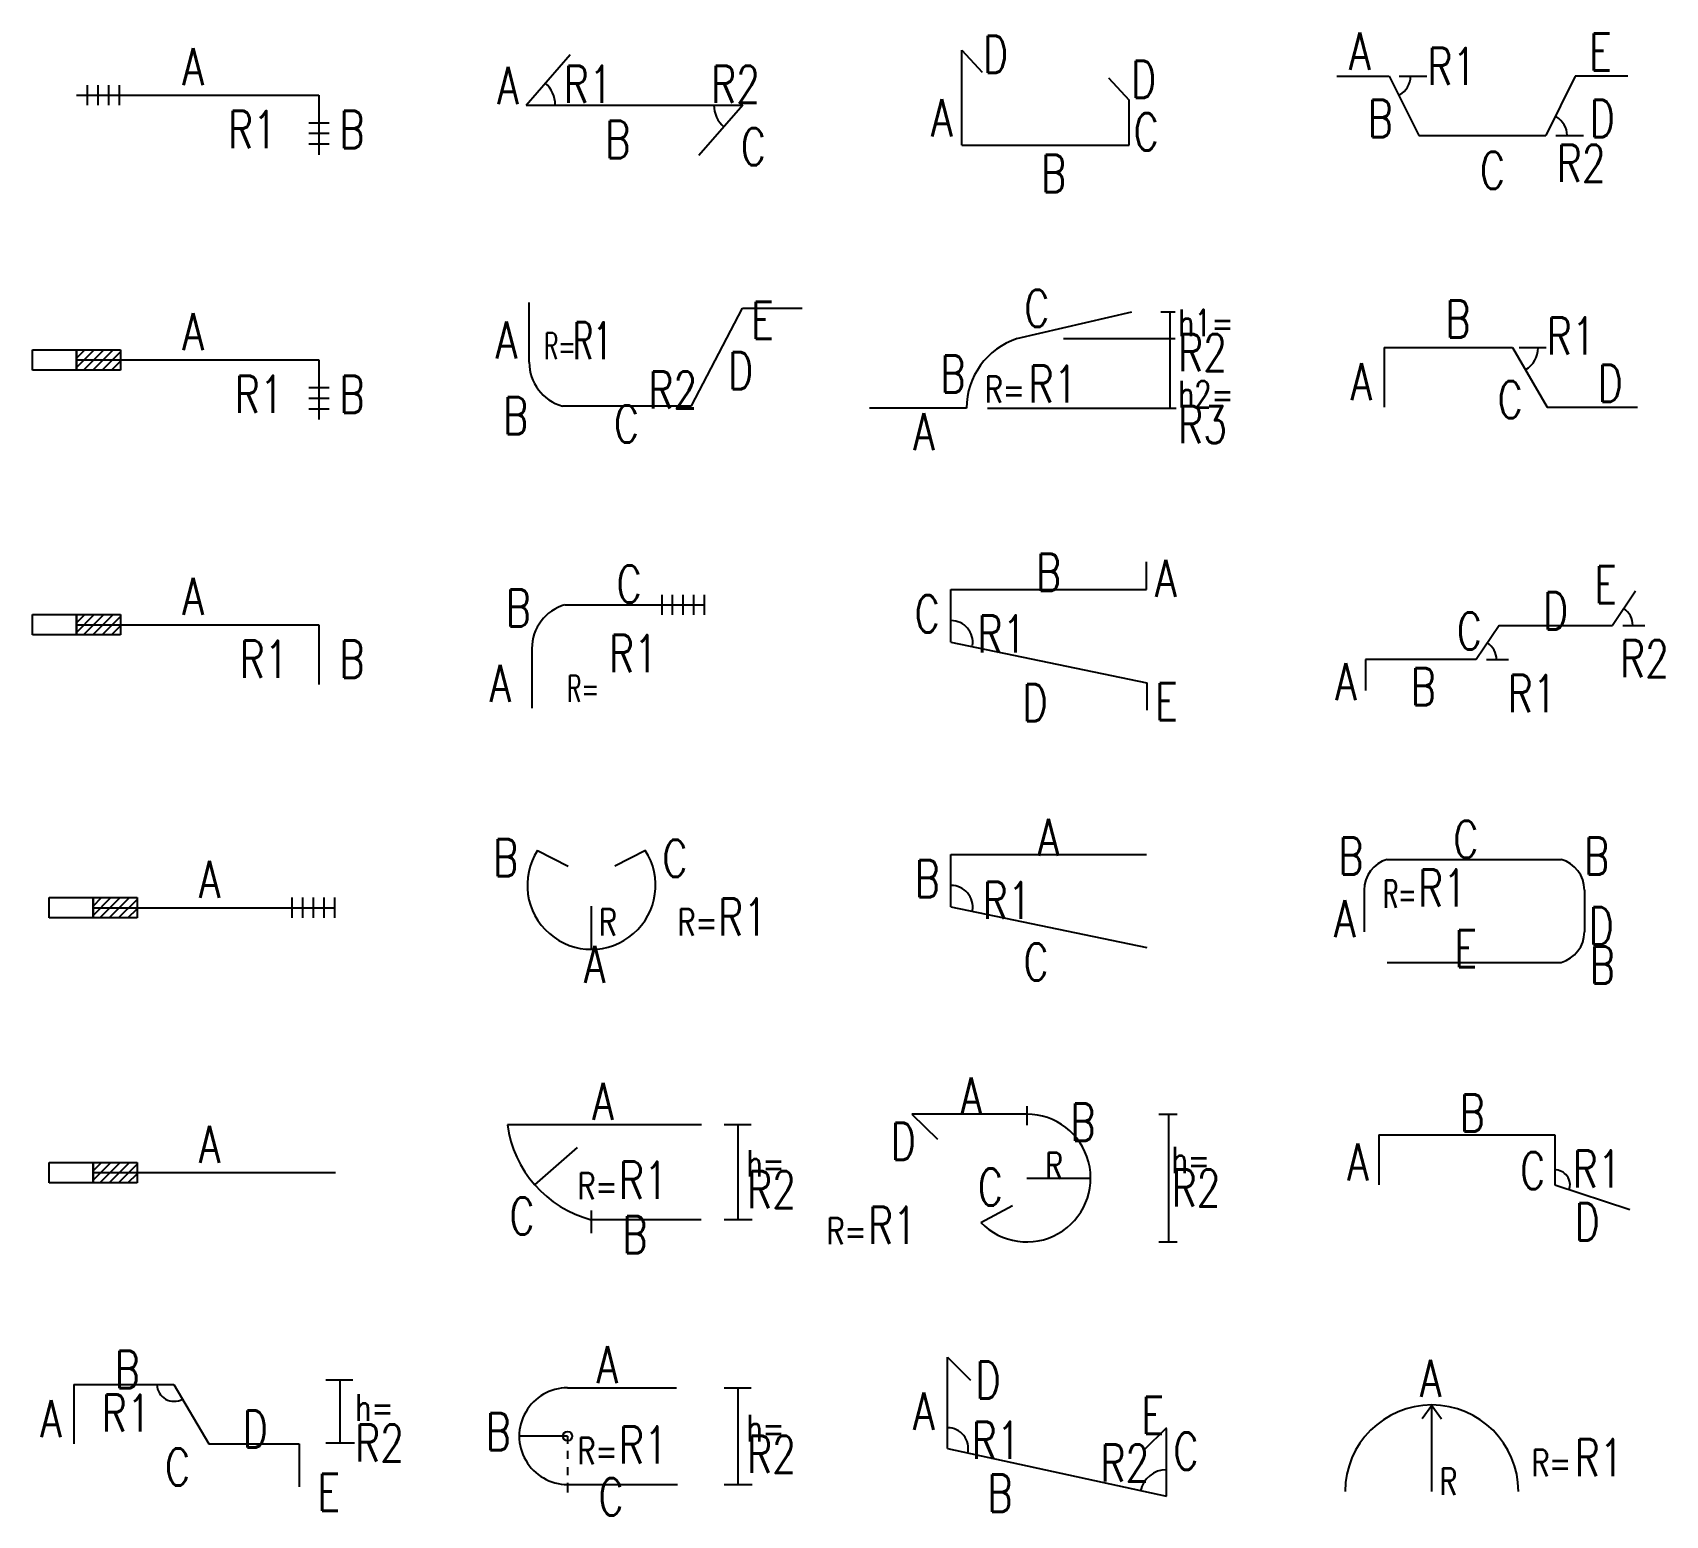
# Model space of a CAD drawing. Header units: millimetres. Extents: x -0.4 to 11.6, y -0.2 to 49.8.
# Drawn here: x 2.859 to 5.94, y 18.835 to 21.634 of the extents above; entities that cross this region are included whole.
import ezdxf
from ezdxf.enums import TextEntityAlignment as Align

# ---------------------------------------------------------------- set-up
doc = ezdxf.new("R2010")
doc.units = ezdxf.units.MM
doc.layers.add('SHOP', color=2, linetype='Continuous')
doc.layers.add('TEXTSHOP', color=3, linetype='Continuous')
doc.styles.add('ROMANS', font='romans.shx', dxfattribs={"width": 0.75, "bigfont": 'whgtxt.shx'})

# ---------------------------------------------------------------- blocks, each defined once
blk = doc.blocks.new('SSBAR_SHP_439')
at = {"color": 0}
for p, q in [((0.2125, 0.0908), (0.2637, 0.0908)), ((0.2395, -0.0272), (0.2395, 0.0912)), ((0.2125, -0.0282), (0.2665, -0.0282))]:
    blk.add_line(p, q, dxfattribs=at)
at = {"color": 2}
blk.add_line((0.162, -0.0304), (0.162, -0.1113), dxfattribs=at)
at = {"color": 0}
blk.add_arc((-0.0742, 0.0821), 0.032, 181.1755, 300.1299, dxfattribs=at)
at = {"layer": 'SHOP', "color": 2}
for p, q in [((-0.2629, 0.0821), (-0.0742, 0.0821)), ((-0.2629, 0.0821), (-0.2629, -0.0304)), ((-0.0742, 0.0821), (-0.0084, -0.0304)), ((-0.0084, -0.0304), (0.162, -0.0304))]:
    blk.add_line(p, q, dxfattribs=at)
at = {"layer": 'TEXTSHOP', "color": 3, "style": 'ROMANS', "width": 0.75}
blk.add_text('h=', height=0.05, dxfattribs=at).set_placement((0.2677, 0.0134))
at = {"layer": 'TEXTSHOP', "color": 4, "style": 'ROMANS', "width": 0.75}
for tag, p in [('B', (-0.1624, 0.0752)), ('D', (0.0793, -0.0374))]:
    blk.add_attdef(tag, text='', height=0.07, dxfattribs=at).set_placement(p, align=Align.CENTER)
for tag, p in [('R1', (-0.118, -0.0071)), ('A', (-0.2858, -0.0177)), ('C', (-0.0437, -0.109))]:
    blk.add_attdef(tag, text='', height=0.07, dxfattribs=at).set_placement(p, align=Align.RIGHT)
for tag, p in [('R2', (0.2678, -0.0636)), ('E', (0.1966, -0.1566))]:
    blk.add_attdef(tag, p, '', height=0.07, dxfattribs=at)
blk = doc.blocks.new('SSBAR_SHP_440')
at = {"color": 40}
for p, q in [((-0.3098, 0.0011), (-0.2268, 0.0011)), ((-0.3098, -0.0372), (-0.3098, 0.0011)), ((-0.2268, -0.0147), (-0.2111, 0.0011)), ((-0.2268, -0.0324), (-0.1934, 0.0011)), ((-0.2268, 0.0011), (-0.1439, 0.0011)), ((-0.2268, -0.0372), (-0.2268, 0.0011)), ((-0.2268, 0.0011), (-0.2268, -0.0372)), ((-0.214, -0.0372), (-0.1757, 0.0011)), ((-0.1963, -0.0372), (-0.158, 0.0011)), ((-0.1439, 0.0011), (-0.1439, -0.0372)), ((-0.1787, -0.0372), (-0.1439, -0.0024)), ((-0.161, -0.0372), (-0.1439, -0.0201)), ((-0.2268, -0.0372), (-0.3098, -0.0372)), ((-0.1439, -0.0372), (-0.2268, -0.0372))]:
    blk.add_line(p, q, dxfattribs=at)
at = {"layer": 'SHOP', "color": 2}
blk.add_line((-0.2268, -0.0181), (0.2305, -0.0181), dxfattribs=at)
at = {"layer": 'TEXTSHOP', "color": 4, "style": 'ROMANS', "width": 0.75}
blk.add_attdef('A', text='', height=0.07, dxfattribs=at).set_placement((-0.0068, 0.0005), align=Align.CENTER)
at = {"layer": 'TEXTSHOP', "color": 30, "true_color": 0xf8991e, "style": 'ROMANS', "width": 0.75}
for tag, p in [('O1', (-0.2683, 0.0087)), ('T1', (-0.1853, 0.0087))]:
    blk.add_attdef(tag, text='', height=0.05, dxfattribs=at).set_placement(p, align=Align.CENTER)
blk.add_attdef('COUPLER1', text='', height=0.05, dxfattribs=at).set_placement((-0.2268, -0.0448), align=Align.TOP_CENTER)
blk = doc.blocks.new('SSBAR_SHP_441')
at = {"color": 40}
for p, q in [((-0.3098, 0.0011), (-0.2268, 0.0011)), ((-0.3098, -0.0372), (-0.3098, 0.0011)), ((-0.2268, -0.0147), (-0.2111, 0.0011)), ((-0.2268, -0.0324), (-0.1934, 0.0011)), ((-0.2268, 0.0011), (-0.1439, 0.0011)), ((-0.2268, -0.0372), (-0.2268, 0.0011)), ((-0.2268, 0.0011), (-0.2268, -0.0372)), ((-0.214, -0.0372), (-0.1757, 0.0011)), ((-0.1963, -0.0372), (-0.158, 0.0011)), ((-0.1439, 0.0011), (-0.1439, -0.0372)), ((0.1485, 0.0011), (0.1485, -0.0372)), ((0.1685, 0.0011), (0.1685, -0.0372)), ((0.1885, 0.0011), (0.1885, -0.0372)), ((0.2085, 0.0011), (0.2085, -0.0372)), ((0.2285, 0.0011), (0.2285, -0.0372)), ((-0.1787, -0.0372), (-0.1439, -0.0024)), ((-0.161, -0.0372), (-0.1439, -0.0201)), ((-0.2268, -0.0372), (-0.3098, -0.0372)), ((-0.1439, -0.0372), (-0.2268, -0.0372))]:
    blk.add_line(p, q, dxfattribs=at)
at = {"layer": 'SHOP', "color": 2}
blk.add_line((-0.2268, -0.0181), (0.2305, -0.0181), dxfattribs=at)
at = {"layer": 'TEXTSHOP', "color": 4, "style": 'ROMANS', "width": 0.75}
blk.add_attdef('A', text='', height=0.07, dxfattribs=at).set_placement((-0.0068, 0.0005), align=Align.CENTER)
at = {"layer": 'TEXTSHOP', "color": 30, "true_color": 0xf8991e, "style": 'ROMANS', "width": 0.75}
for tag, p in [('O1', (-0.2268, 0.0087)), ('T1', (-0.1439, 0.0087))]:
    blk.add_attdef(tag, text='', height=0.05, dxfattribs=at).set_placement(p, align=Align.CENTER)
for tag, p in [('COUPLER1', (-0.1853, -0.0448)), ('COUPLER2', (0.2021, -0.0448))]:
    blk.add_attdef(tag, text='', height=0.05, dxfattribs=at).set_placement(p, align=Align.TOP_CENTER)
blk = doc.blocks.new('SSBAR_SHP_442')
at = {"color": 40}
for p, q in [((-0.3409, -0.0029), (-0.3409, 0.0354)), ((-0.3409, 0.0354), (-0.2579, 0.0354)), ((-0.2579, -0.0029), (-0.2579, 0.0354)), ((-0.2579, 0.0354), (-0.1749, 0.0354)), ((-0.2579, 0.002), (-0.2245, 0.0354)), ((-0.2579, 0.0197), (-0.2421, 0.0354)), ((-0.2579, 0.0354), (-0.2579, -0.0029)), ((-0.2451, -0.0029), (-0.2068, 0.0354)), ((-0.2274, -0.0029), (-0.1891, 0.0354)), ((-0.2098, -0.0029), (-0.1749, 0.0319)), ((-0.1749, 0.0354), (-0.1749, -0.0029)), ((-0.1921, -0.0029), (-0.1749, 0.0142)), ((-0.2579, -0.0029), (-0.3409, -0.0029)), ((-0.1749, -0.0029), (-0.2579, -0.0029))]:
    blk.add_line(p, q, dxfattribs=at)
at = {"layer": 'SHOP', "color": 2}
for p, q in [((-0.2579, 0.0163), (0.1994, 0.0163)), ((0.1994, 0.0163), (0.1994, -0.0963))]:
    blk.add_line(p, q, dxfattribs=at)
at = {"layer": 'TEXTSHOP', "color": 30, "true_color": 0xf8991e, "style": 'ROMANS', "width": 0.75}
for tag, p in [('O1', (-0.2994, 0.043)), ('T1', (-0.2164, 0.043))]:
    blk.add_attdef(tag, text='', height=0.05, dxfattribs=at).set_placement(p, align=Align.CENTER)
at = {"layer": 'TEXTSHOP', "color": 4, "style": 'ROMANS', "width": 0.75}
blk.add_attdef('A', text='', height=0.07, dxfattribs=at).set_placement((-0.0379, 0.0349), align=Align.CENTER)
at = {"layer": 'TEXTSHOP', "color": 30, "true_color": 0xf8991e, "style": 'ROMANS', "width": 0.75}
blk.add_attdef('COUPLER1', text='', height=0.05, dxfattribs=at).set_placement((-0.2579, -0.0105), align=Align.TOP_CENTER)
at = {"layer": 'TEXTSHOP', "color": 4, "style": 'ROMANS', "width": 0.75}
blk.add_attdef('R1', text='', height=0.07, dxfattribs=at).set_placement((0.1419, -0.0836), align=Align.RIGHT)
blk.add_attdef('B', (0.2381, -0.0836), '', height=0.07, dxfattribs=at)
blk = doc.blocks.new('SSBAR_SHP_443')
at = {"color": 40}
for p, q in [((-0.3409, -0.0029), (-0.3409, 0.0354)), ((-0.3409, 0.0354), (-0.2579, 0.0354)), ((-0.2579, -0.0029), (-0.2579, 0.0354)), ((-0.2579, 0.0354), (-0.1749, 0.0354)), ((-0.2579, 0.002), (-0.2245, 0.0354)), ((-0.2579, 0.0197), (-0.2421, 0.0354)), ((-0.2579, 0.0354), (-0.2579, -0.0029)), ((-0.2451, -0.0029), (-0.2068, 0.0354)), ((-0.2274, -0.0029), (-0.1891, 0.0354)), ((-0.2098, -0.0029), (-0.1749, 0.0319)), ((-0.1749, 0.0354), (-0.1749, -0.0029)), ((-0.1921, -0.0029), (-0.1749, 0.0142)), ((-0.2579, -0.0029), (-0.3409, -0.0029)), ((-0.1749, -0.0029), (-0.2579, -0.0029)), ((0.1802, -0.0357), (0.2186, -0.0357)), ((0.1802, -0.0557), (0.2186, -0.0557)), ((0.1802, -0.0757), (0.2186, -0.0757))]:
    blk.add_line(p, q, dxfattribs=at)
at = {"layer": 'SHOP', "color": 2}
for p, q in [((-0.2579, 0.0163), (0.1994, 0.0163)), ((0.1994, 0.0163), (0.1994, -0.0963))]:
    blk.add_line(p, q, dxfattribs=at)
at = {"layer": 'TEXTSHOP', "color": 30, "true_color": 0xf8991e, "style": 'ROMANS', "width": 0.75}
for tag, p in [('O1', (-0.2579, 0.043)), ('T1', (-0.1749, 0.043))]:
    blk.add_attdef(tag, text='', height=0.05, dxfattribs=at).set_placement(p, align=Align.CENTER)
at = {"layer": 'TEXTSHOP', "color": 4, "style": 'ROMANS', "width": 0.75}
blk.add_attdef('A', text='', height=0.07, dxfattribs=at).set_placement((-0.0379, 0.0349), align=Align.CENTER)
at = {"layer": 'TEXTSHOP', "color": 30, "true_color": 0xf8991e, "style": 'ROMANS', "width": 0.75}
for tag, p in [('COUPLER1', (-0.2164, -0.0105)), ('COUPLER2', (0.1994, -0.1163))]:
    blk.add_attdef(tag, text='', height=0.05, dxfattribs=at).set_placement(p, align=Align.TOP_CENTER)
at = {"layer": 'TEXTSHOP', "color": 4, "style": 'ROMANS', "width": 0.75}
blk.add_attdef('R1', text='', height=0.07, dxfattribs=at).set_placement((0.1328, -0.0836), align=Align.RIGHT)
blk.add_attdef('B', (0.2381, -0.0836), '', height=0.07, dxfattribs=at)
blk = doc.blocks.new('SSBAR_SHP_444')
at = {"color": 40}
for p, q in [((-0.2379, 0.0354), (-0.2379, -0.0029)), ((-0.2179, 0.0354), (-0.2179, -0.0029)), ((-0.1979, 0.0354), (-0.1979, -0.0029)), ((-0.1779, 0.0354), (-0.1779, -0.0029)), ((0.1802, -0.0357), (0.2186, -0.0357)), ((0.1802, -0.0557), (0.2186, -0.0557)), ((0.1802, -0.0757), (0.2186, -0.0757))]:
    blk.add_line(p, q, dxfattribs=at)
at = {"layer": 'SHOP', "color": 2}
for p, q in [((-0.2579, 0.0163), (0.1994, 0.0163)), ((0.1994, 0.0163), (0.1994, -0.0963))]:
    blk.add_line(p, q, dxfattribs=at)
at = {"layer": 'TEXTSHOP', "color": 4, "style": 'ROMANS', "width": 0.75}
blk.add_attdef('A', text='', height=0.07, dxfattribs=at).set_placement((-0.0379, 0.0349), align=Align.CENTER)
at = {"layer": 'TEXTSHOP', "color": 30, "true_color": 0xf8991e, "style": 'ROMANS', "width": 0.75}
for tag, p in [('COUPLER1', (-0.2037, -0.0229)), ('COUPLER2', (0.1994, -0.1163))]:
    blk.add_attdef(tag, text='', height=0.05, dxfattribs=at).set_placement(p, align=Align.TOP_CENTER)
at = {"layer": 'TEXTSHOP', "color": 4, "style": 'ROMANS', "width": 0.75}
blk.add_attdef('R1', text='', height=0.07, dxfattribs=at).set_placement((0.1201, -0.0836), align=Align.RIGHT)
blk.add_attdef('B', (0.2381, -0.0836), '', height=0.07, dxfattribs=at)
blk = doc.blocks.new('SSBAR_SHP_539')
at = {"color": 40}
for p, q in [((-0.1314, 0.0754), (0.0739, 0.0754)), ((0.1644, 0.0754), (0.2154, 0.0754)), ((0.1909, -0.1069), (0.1909, 0.0754)), ((-0.1314, -0.1069), (0.0759, -0.1069)), ((0.1644, -0.1069), (0.2173, -0.1069))]:
    blk.add_line(p, q, dxfattribs=at)
at = {"color": 0}
for p, q in [((-0.1314, -0.0157), (-0.2226, -0.0157)), ((-0.1314, -0.0157), (-0.1314, -0.0303)), ((-0.1314, -0.0435), (-0.1314, -0.0588)), ((-0.1314, -0.0741), (-0.1314, -0.0894)), ((-0.1314, -0.104), (-0.1314, -0.1222))]:
    blk.add_line(p, q, dxfattribs=at)
at = {"color": 2}
blk.add_circle((-0.1314, -0.0157), 0.00875, dxfattribs=at)
blk.add_arc((-0.1314, -0.0157), 0.0912, 90, 270.0005, dxfattribs=at)
at = {"layer": 'TEXTSHOP', "color": 3, "style": 'ROMANS', "width": 0.75}
for s, p in [('h=', (0.2061, -0.0255)), ('R=', (-0.1127, -0.0683))]:
    blk.add_text(s, height=0.05, dxfattribs=at).set_placement(p)
at = {"layer": 'TEXTSHOP', "color": 4, "style": 'ROMANS', "width": 0.75}
for tag, p in [('A', (-0.0764, 0.0843)), ('R1', (-0.0345, -0.0673)), ('R2', (0.2075, -0.0852)), ('C', (-0.073, -0.1652))]:
    blk.add_attdef(tag, p, '', height=0.07, dxfattribs=at)
blk.add_attdef('B', text='', height=0.07, dxfattribs=at).set_placement((-0.2387, -0.0423), align=Align.RIGHT)
blk = doc.blocks.new('SSBAR_SHP_540')
at = {"color": 40}
for p, q in [((-0.2448, 0.0725), (0.1217, 0.0725)), ((0.1644, 0.0726), (0.2154, 0.0726)), ((0.1909, -0.1069), (0.1909, 0.0726)), ((-0.1931, -0.0414), (-0.1127, 0.0295)), ((-0.0866, -0.1069), (0.1207, -0.1069)), ((0.1644, -0.1069), (0.2173, -0.1069))]:
    blk.add_line(p, q, dxfattribs=at)
at = {"color": 0}
for p, q in [((-0.0866, -0.0894), (-0.0866, -0.104)), ((-0.0866, -0.104), (-0.0866, -0.1222)), ((-0.0866, -0.1171), (-0.0866, -0.1324))]:
    blk.add_line(p, q, dxfattribs=at)
at = {"color": 2}
blk.add_arc((-0.0324, 0.1003), 0.2143, 187.4782, 255.3463, dxfattribs=at)
at = {"layer": 'TEXTSHOP', "color": 3, "style": 'ROMANS', "width": 0.75}
for s, p in [('h=', (0.2061, -0.0255)), ('R=', (-0.1127, -0.0683))]:
    blk.add_text(s, height=0.05, dxfattribs=at).set_placement(p)
at = {"layer": 'TEXTSHOP', "color": 4, "style": 'ROMANS', "width": 0.75}
blk.add_attdef('A', text='', height=0.07, dxfattribs=at).set_placement((-0.0643, 0.0813), align=Align.CENTER)
for tag, p in [('R1', (-0.0345, -0.0673)), ('R2', (0.2075, -0.0852)), ('B', (-0.0282, -0.1703))]:
    blk.add_attdef(tag, p, '', height=0.07, dxfattribs=at)
blk.add_attdef('C', text='', height=0.07, dxfattribs=at).set_placement((-0.1937, -0.1349), align=Align.RIGHT)
blk = doc.blocks.new('SSBAR_SHP_541')
at = {"color": 40}
for p, q in [((-0.1879, 0.0901), (-0.1305, 0.0603)), ((0.0154, 0.0901), (-0.042, 0.0603)), ((-0.0863, -0.0965), (-0.0863, -0.0152))]:
    blk.add_line(p, q, dxfattribs=at)
blk.add_arc((-0.0863, 0.0245), 0.121, 147.1237, 32.8763, dxfattribs=at)
at = {"layer": 'TEXTSHOP', "color": 3, "style": 'ROMANS', "width": 0.75}
for s, p in [('R', (-0.0723, -0.0703)), ('R=', (0.0761, -0.0703))]:
    blk.add_text(s, height=0.05, dxfattribs=at).set_placement(p)
at = {"layer": 'TEXTSHOP', "color": 4, "style": 'ROMANS', "width": 0.75}
blk.add_attdef('B', text='', height=0.07, dxfattribs=at).set_placement((-0.2247, 0.0416), align=Align.RIGHT)
for tag, p in [('C', (0.0476, 0.0403)), ('R1', (0.1529, -0.0703)), ('A', (-0.1004, -0.1596))]:
    blk.add_attdef(tag, p, '', height=0.07, dxfattribs=at)
blk = doc.blocks.new('SSBAR_SHP_542')
at = {"color": 40}
for p, q in [((0.0463, 0.0731), (0.0463, 0.0348)), ((0.0663, 0.0731), (0.0663, 0.0348)), ((0.0863, 0.0731), (0.0863, 0.0348)), ((0.1063, 0.0731), (0.1063, 0.0348)), ((0.1263, 0.0731), (0.1263, 0.0348))]:
    blk.add_line(p, q, dxfattribs=at)
blk.add_arc((-0.1129, -0.0286), 0.0858, 105.7649, 180, dxfattribs=at)
at = {"layer": 'SHOP', "color": 2}
for p, q in [((-0.1362, 0.054), (0.1263, 0.054)), ((-0.1986, -0.0286), (-0.1986, -0.1411))]:
    blk.add_line(p, q, dxfattribs=at)
at = {"layer": 'TEXTSHOP', "color": 3, "style": 'ROMANS', "width": 0.6}
blk.add_text('R=', height=0.05, dxfattribs=at).set_placement((-0.1021, -0.1292), align=Align.CENTER)
at = {"layer": 'TEXTSHOP', "color": 4, "style": 'ROMANS', "width": 0.75}
blk.add_attdef('C', text='', height=0.07, dxfattribs=at).set_placement((-0.0153, 0.0581), align=Align.CENTER)
for tag, p in [('B', (-0.2006, 0.0132)), ('A', (-0.2382, -0.1294))]:
    blk.add_attdef(tag, text='', height=0.07, dxfattribs=at).set_placement(p, align=Align.RIGHT)
at = {"layer": 'TEXTSHOP', "color": 30, "true_color": 0xf8991e, "style": 'ROMANS', "width": 0.75}
blk.add_attdef('COUPLER1', text='', height=0.05, dxfattribs=at).set_placement((0.0863, 0.0148), align=Align.TOP_CENTER)
at = {"layer": 'TEXTSHOP', "color": 4, "style": 'ROMANS', "width": 0.75}
blk.add_attdef('R1', (-0.0532, -0.1256), '', height=0.07, dxfattribs=at)
blk = doc.blocks.new('SSBAR_SHP_543')
at = {"color": 40}
for p, q in [((0.1023, -0.0706), (0.199, 0.1142)), ((0.199, 0.1142), (0.3114, 0.1142))]:
    blk.add_line(p, q, dxfattribs=at)
blk.add_arc((-0.1179, 0.0119), 0.0858, 180, 254.2351, dxfattribs=at)
at = {"layer": 'SHOP', "color": 2}
for p, q in [((-0.2036, 0.0119), (-0.2036, 0.1245)), ((-0.1412, -0.0706), (0.1023, -0.0706))]:
    blk.add_line(p, q, dxfattribs=at)
at = {"layer": 'TEXTSHOP', "color": 3, "style": 'ROMANS', "width": 0.6}
blk.add_text('R=', height=0.05, dxfattribs=at).set_placement((-0.1457, 0.0175), align=Align.CENTER)
at = {"layer": 'TEXTSHOP', "color": 4, "style": 'ROMANS'}
for tag, p, width in [('E', (0.2151, 0.0562), 0.75), ('R1', (-0.1209, 0.0175), 0.6), ('D', (0.1717, -0.039), 0.75)]:
    blk.add_attdef(tag, p, '', height=0.07, dxfattribs=dict(at, width=width))
at = {"layer": 'TEXTSHOP', "color": 4, "style": 'ROMANS', "width": 0.75}
for tag, p in [('A', (-0.2263, 0.019)), ('R2', (0.1134, -0.0756)), ('B', (-0.2056, -0.1241))]:
    blk.add_attdef(tag, text='', height=0.07, dxfattribs=at).set_placement(p, align=Align.RIGHT)
blk.add_attdef('C', text='', height=0.07, dxfattribs=at).set_placement((-0.0203, -0.1397), align=Align.CENTER)
blk = doc.blocks.new('SSBAR_SHP_544')
at = {"color": 2}
for p, q in [((-0.2093, -0.0024), (-0.1265, 0.093)), ((0.1993, -0.0024), (0.1165, -0.0979))]:
    blk.add_line(p, q, dxfattribs=at)
at = {"color": 40}
for centre, start, end in [((-0.2093, -0.0024), 0.0221, 49.3819), ((0.1993, -0.0024), 180.0221, 229.3819)]:
    blk.add_arc(centre, 0.0546, start, end, dxfattribs=at)
at = {"layer": 'SHOP', "color": 2}
blk.add_line((-0.2093, -0.0024), (0.1993, -0.0024), dxfattribs=at)
at = {"layer": 'TEXTSHOP', "color": 4, "style": 'ROMANS', "width": 0.75}
blk.add_attdef('A', text='', height=0.07, dxfattribs=at).set_placement((-0.2234, -0.0005), align=Align.RIGHT)
for tag, p in [('R1', (-0.1384, 0.0018)), ('R2', (0.1395, 0.0018)), ('C', (0.1955, -0.1161))]:
    blk.add_attdef(tag, p, '', height=0.07, dxfattribs=at)
blk.add_attdef('B', text='', height=0.07, dxfattribs=at).set_placement((-0.0367, -0.1025), align=Align.CENTER)
blk = doc.blocks.new('SSBAR_SHP_639')
at = {"color": 2}
for p, q in [((-0.2142, -0.0388), (-0.2142, 0.1332)), ((-0.2142, 0.1332), (-0.1709, 0.0903)), ((0.1988, -0.0001), (0.1556, -0.043)), ((0.1988, -0.1287), (0.1988, -0.0021)), ((-0.2142, -0.0388), (0.1988, -0.1287))]:
    blk.add_line(p, q, dxfattribs=at)
at = {"color": 0}
for centre, radius, start, end in [((-0.2142, -0.0388), 0.039, 346.9688, 89.7379), ((0.1988, -0.1287), 0.0497, 89.7993, 169.0759)]:
    blk.add_arc(centre, radius, start, end, dxfattribs=at)
at = {"layer": 'TEXTSHOP', "color": 4, "style": 'ROMANS', "width": 0.75}
for tag, p in [('D', (-0.1614, 0.0551)), ('R1', (-0.1687, -0.0586)), ('C', (0.212, -0.0791))]:
    blk.add_attdef(tag, p, '', height=0.07, dxfattribs=at)
for tag, p in [('A', (-0.2388, -0.0035)), ('E', (0.1944, -0.0112)), ('R2', (0.1665, -0.1015)), ('B', (-0.0917, -0.1584))]:
    blk.add_attdef(tag, text='', height=0.07, dxfattribs=at).set_placement(p, align=Align.RIGHT)
blk = doc.blocks.new('SSBAR_SHP_640')
at = {"color": 40}
for p, q in [((-0.0648, 0.1076), (-0.0648, 0.0714)), ((-0.0648, 0.0923), (-0.2815, 0.0923)), ((-0.2815, 0.0923), (-0.2334, 0.0453)), ((0.1845, 0.0923), (0.2189, 0.0923)), ((0.2034, -0.1489), (0.2034, 0.0923)), ((-0.1514, -0.1123), (-0.0919, -0.08)), ((0.1845, -0.1489), (0.2189, -0.1489))]:
    blk.add_line(p, q, dxfattribs=at)
at = {"color": 0}
blk.add_line((-0.0648, -0.0283), (0.0558, -0.0283), dxfattribs=at)
at = {"color": 2}
blk.add_arc((-0.0648, -0.0283), 0.1206, 224.1286, 90, dxfattribs=at)
at = {"layer": 'TEXTSHOP', "color": 3, "style": 'ROMANS', "width": 0.75}
blk.add_text('R', height=0.05, dxfattribs=at).set_placement((-0.0136, -0.03), align=Align.CENTER)
for s, p in [('h=', (0.2085, -0.0194)), ('R=', (-0.4426, -0.1533))]:
    blk.add_text(s, height=0.05, dxfattribs=at).set_placement(p)
at = {"layer": 'TEXTSHOP', "color": 4, "style": 'ROMANS', "width": 0.75}
blk.add_attdef('A', text='', height=0.07, dxfattribs=at).set_placement((-0.1696, 0.0916), align=Align.CENTER)
for tag, p in [('B', (0.0174, 0.0422)), ('R2', (0.2085, -0.0823)), ('R1', (-0.3644, -0.1524))]:
    blk.add_attdef(tag, p, '', height=0.07, dxfattribs=at)
for tag, p in [('D', (-0.2742, 0.0061)), ('C', (-0.11, -0.0805))]:
    blk.add_attdef(tag, text='', height=0.07, dxfattribs=at).set_placement(p, align=Align.RIGHT)
blk = doc.blocks.new('SSBAR_SHP_641')
at = {"color": 40}
for p, q in [((-0.2078, -0.0165), (-0.2078, 0.0827)), ((-0.2078, 0.0827), (0.1614, 0.0827)), ((-0.2078, -0.0165), (0.1619, -0.0931))]:
    blk.add_line(p, q, dxfattribs=at)
blk.add_arc((-0.208, -0.0172), 0.0415, 351.8784, 89.5947, dxfattribs=at)
at = {"layer": 'TEXTSHOP', "color": 4, "style": 'ROMANS', "width": 0.75}
for tag, p in [('A', (-0.0238, 0.0802)), ('C', (-0.0474, -0.1553))]:
    blk.add_attdef(tag, text='', height=0.07, dxfattribs=at).set_placement(p, align=Align.CENTER)
blk.add_attdef('B', text='', height=0.07, dxfattribs=at).set_placement((-0.229, 0.0019), align=Align.RIGHT)
blk.add_attdef('R1', (-0.148, -0.0392), '', height=0.07, dxfattribs=at)
blk = doc.blocks.new('SSBAR_SHP_642')
at = {"color": 40}
for p, q in [((0.1614, 0.0827), (0.1614, 0.1352)), ((-0.2078, -0.0165), (-0.2078, 0.0827)), ((-0.2078, 0.0827), (0.1614, 0.0827)), ((-0.2078, -0.0165), (0.1619, -0.0931)), ((0.1619, -0.0931), (0.1619, -0.1448))]:
    blk.add_line(p, q, dxfattribs=at)
blk.add_arc((-0.208, -0.0172), 0.0415, 351.8784, 89.5947, dxfattribs=at)
at = {"layer": 'TEXTSHOP', "color": 4, "style": 'ROMANS', "width": 0.75}
for tag, p in [('B', (-0.0238, 0.0802)), ('D', (-0.0491, -0.1656))]:
    blk.add_attdef(tag, text='', height=0.07, dxfattribs=at).set_placement(p, align=Align.CENTER)
for tag, p in [('A', (0.1774, 0.0688)), ('R1', (-0.1578, -0.0359)), ('E', (0.1774, -0.1637))]:
    blk.add_attdef(tag, p, '', height=0.07, dxfattribs=at)
blk.add_attdef('C', text='', height=0.07, dxfattribs=at).set_placement((-0.229, 0.0019), align=Align.RIGHT)
blk = doc.blocks.new('SSBAR_SHP_643')
at = {"color": 2}
for p, q in [((-0.0832, 0.0566), (0.1337, 0.1069)), ((-0.1785, -0.075), (-0.3615, -0.075))]:
    blk.add_line(p, q, dxfattribs=at)
at = {"color": 40}
for p, q in [((0.1884, 0.1069), (0.2154, 0.1069)), ((0.2061, -0.075), (0.2061, 0.1068)), ((0.0045, 0.0566), (0.2154, 0.0566)), ((-0.1386, -0.075), (0.217, -0.075))]:
    blk.add_line(p, q, dxfattribs=at)
at = {"color": 2}
blk.add_arc((-0.0396, -0.0753), 0.1389, 108.2869, 179.8653, dxfattribs=at)
at = {"layer": 'TEXTSHOP', "style": 'ROMANS', "width": 0.75}
for s, p in [('h1=', (0.2208, 0.0615)), ('R=', (-0.1439, -0.0642)), ('h2=', (0.2208, -0.0732))]:
    blk.add_text(s, height=0.05, dxfattribs=at).set_placement(p)
at = {"layer": 'TEXTSHOP', "color": 4, "style": 'ROMANS', "width": 0.75}
for tag, p in [('C', (-0.0222, 0.0786)), ('B', (-0.1808, -0.0454))]:
    blk.add_attdef(tag, text='', height=0.07, dxfattribs=at).set_placement(p, align=Align.RIGHT)
for tag, p in [('R2', (0.2208, -0.0047)), ('R1', (-0.0614, -0.0642)), ('R3', (0.2208, -0.1408))]:
    blk.add_attdef(tag, p, '', height=0.07, dxfattribs=at)
blk.add_attdef('A', text='', height=0.07, dxfattribs=at).set_placement((-0.2589, -0.1541), align=Align.CENTER)
blk = doc.blocks.new('SSBAR_SHP_644')
at = {"color": 40}
for p, q in [((-0.1875, 0.1011), (-0.1488, 0.0594)), ((0.0895, 0.0487), (0.1282, 0.0069)), ((0.1282, -0.0782), (0.1282, 0.0069))]:
    blk.add_line(p, q, dxfattribs=at)
at = {"color": 2}
for q in [(-0.1875, 0.1011), (0.1282, -0.0782)]:
    blk.add_line((-0.1875, -0.0782), q, dxfattribs=at)
at = {"layer": 'TEXTSHOP', "color": 4, "style": 'ROMANS', "width": 0.75}
for tag, p in [('D', (-0.1473, 0.0585)), ('D', (0.1323, 0.011)), ('C', (0.137, -0.088))]:
    blk.add_attdef(tag, p, '', height=0.07, dxfattribs=at)
blk.add_attdef('A', text='', height=0.07, dxfattribs=at).set_placement((-0.2048, -0.0615), align=Align.RIGHT)
blk.add_attdef('B', text='', height=0.07, dxfattribs=at).set_placement((-0.0141, -0.1666), align=Align.CENTER)
blk = doc.blocks.new('SSBAR_SHP_739')
at = {"color": 0}
for p, q in [((-0.1004, 0.0422), (-0.1185, 0.0172)), ((-0.1004, -0.1202), (-0.1004, 0.0422)), ((-0.1004, 0.0422), (-0.0823, 0.0172))]:
    blk.add_line(p, q, dxfattribs=at)
at = {"color": 40}
blk.add_arc((-0.1004, -0.1202), 0.1635, 0, 180, dxfattribs=at)
at = {"layer": 'TEXTSHOP', "color": 3, "style": 'ROMANS', "width": 0.75}
for s, p in [('R=', (0.0875, -0.0911)), ('R', (-0.0863, -0.1262))]:
    blk.add_text(s, height=0.05, dxfattribs=at).set_placement(p)
at = {"layer": 'TEXTSHOP', "color": 4, "style": 'ROMANS', "width": 0.75}
blk.add_attdef('A', text='', height=0.07, dxfattribs=at).set_placement((-0.1026, 0.0587), align=Align.CENTER)
blk.add_attdef('R1', (0.1692, -0.0911), '', height=0.07, dxfattribs=at)
blk = doc.blocks.new('SSBAR_SHP_740')
at = {"color": 40}
blk.add_arc((0.132, -0.0414), 0.0285, 340.1092, 92.2641, dxfattribs=at)
at = {"layer": 'SHOP', "color": 2}
for p, q in [((-0.2006, 0.0535), (0.132, 0.0535)), ((-0.2006, 0.0535), (-0.2006, -0.0414)), ((0.132, 0.0535), (0.132, -0.0414)), ((0.132, -0.0414), (0.2732, -0.088))]:
    blk.add_line(p, q, dxfattribs=at)
at = {"layer": 'TEXTSHOP', "color": 4, "style": 'ROMANS', "width": 0.75}
blk.add_attdef('B', text='', height=0.07, dxfattribs=at).set_placement((-0.0241, 0.0597), align=Align.CENTER)
for tag, p in [('A', (-0.2196, -0.0331)), ('C', (0.1136, -0.0492)), ('D', (0.2165, -0.146))]:
    blk.add_attdef(tag, text='', height=0.07, dxfattribs=at).set_placement(p, align=Align.RIGHT)
blk.add_attdef('R1', (0.1654, -0.0462), '', height=0.07, dxfattribs=at)
blk = doc.blocks.new('SSBAR_SHP_741')
at = {"color": 40}
for centre, start, end in [((-0.1683, 0.0154), 105.7649, 180), ((0.1276, 0.0154), 0, 74.2351), ((0.1276, -0.0634), 285.7649, 0)]:
    blk.add_arc(centre, 0.06, start, end, dxfattribs=at)
at = {"layer": 'SHOP', "color": 2}
for p, q in [((-0.1846, 0.0731), (0.1439, 0.0731)), ((-0.2283, 0.0154), (-0.2283, -0.0634)), ((0.1876, 0.0154), (0.1876, -0.0634)), ((-0.1846, -0.1212), (0.1439, -0.1212))]:
    blk.add_line(p, q, dxfattribs=at)
at = {"layer": 'TEXTSHOP', "color": 3, "style": 'ROMANS', "width": 0.6}
blk.add_text('R=', height=0.0525, dxfattribs=at).set_placement((-0.1607, -0.0182), align=Align.CENTER)
at = {"layer": 'TEXTSHOP', "color": 4, "style": 'ROMANS', "width": 0.75}
for tag, p in [('C', (-0.0362, 0.076)), ('E', (-0.0362, -0.1301))]:
    blk.add_attdef(tag, text='', height=0.07, dxfattribs=at).set_placement(p, align=Align.CENTER)
for tag, p in [('B', (-0.2297, 0.0446)), ('A', (-0.2442, -0.0737))]:
    blk.add_attdef(tag, text='', height=0.07, dxfattribs=at).set_placement(p, align=Align.RIGHT)
for tag, p in [('B', (0.1871, 0.0446)), ('R1', (-0.1265, -0.0157)), ('D', (0.1956, -0.0871)), ('B', (0.1979, -0.1613))]:
    blk.add_attdef(tag, p, '', height=0.07, dxfattribs=at)
blk = doc.blocks.new('SSBAR_SHP_742')
at = {"color": 7}
for p, q in [((0.2599, 0.0152), (0.3015, 0.0152)), ((0.0028, -0.0495), (0.0444, -0.0495))]:
    blk.add_line(p, q, dxfattribs=at)
at = {"color": 2}
for p, q in [((-0.0167, -0.0495), (-0.2257, -0.0495)), ((-0.2257, -0.0495), (-0.2257, -0.1078))]:
    blk.add_line(p, q, dxfattribs=at)
at = {"color": 40}
for centre in [(0.2404, 0.0152), (-0.0167, -0.0495)]:
    blk.add_arc(centre, 0.0384, 0, 55.7739, dxfattribs=at)
at = {"layer": 'SHOP', "color": 2}
for p, q in [((0.2841, 0.0799), (0.2404, 0.0152)), ((0.027, 0.0152), (-0.0167, -0.0495)), ((0.027, 0.0152), (0.2404, 0.0152))]:
    blk.add_line(p, q, dxfattribs=at)
at = {"layer": 'TEXTSHOP', "color": 4, "style": 'ROMANS', "width": 0.75}
for tag, p in [('E', (0.2491, 0.0572)), ('C', (-0.0059, -0.0303)), ('A', (-0.2423, -0.1259))]:
    blk.add_attdef(tag, text='', height=0.07, dxfattribs=at).set_placement(p, align=Align.RIGHT)
for tag, p in [('D', (0.1334, 0.0076)), ('B', (-0.1165, -0.1357))]:
    blk.add_attdef(tag, text='', height=0.07, dxfattribs=at).set_placement(p, align=Align.CENTER)
for tag, p in [('R2', (0.2549, -0.0827)), ('R1', (0.0428, -0.1484))]:
    blk.add_attdef(tag, p, '', height=0.07, dxfattribs=at)
blk = doc.blocks.new('SSBAR_SHP_743')
at = {"color": 0}
blk.add_line((0.0647, 0.0399), (0.1154, 0.0399), dxfattribs=at)
blk.add_arc((0.0518, 0.0399), 0.0487, 301.032, 359.1451, dxfattribs=at)
at = {"layer": 'SHOP', "color": 2}
for p, q in [((-0.19, 0.0399), (0.0518, 0.0399)), ((-0.19, 0.0399), (-0.19, -0.0726)), ((0.0518, 0.0399), (0.1175, -0.0726)), ((0.1175, -0.0726), (0.288, -0.0726))]:
    blk.add_line(p, q, dxfattribs=at)
at = {"layer": 'TEXTSHOP', "color": 4, "style": 'ROMANS', "width": 0.75}
for tag, p in [('B', (-0.0513, 0.0585)), ('D', (0.2362, -0.0626))]:
    blk.add_attdef(tag, text='', height=0.07, dxfattribs=at).set_placement(p, align=Align.CENTER)
blk.add_attdef('R1', (0.1166, 0.0266), '', height=0.07, dxfattribs=at)
for tag, p in [('A', (-0.2129, -0.0599)), ('C', (0.0712, -0.0935))]:
    blk.add_attdef(tag, text='', height=0.07, dxfattribs=at).set_placement(p, align=Align.RIGHT)
blk = doc.blocks.new('SSBAR_SHP_744')
at = {"color": 0}
for p, q in [((-0.162, 0.0524), (-0.1098, 0.0524)), ((0.1334, -0.0602), (0.1857, -0.0602))]:
    blk.add_line(p, q, dxfattribs=at)
for centre, start, end in [((-0.1808, 0.0524), 299.4904, 358.8802), ((0.1147, -0.0602), 1.1198, 60.5096)]:
    blk.add_arc(centre, 0.0405, start, end, dxfattribs=at)
at = {"layer": 'SHOP', "color": 2}
for p, q in [((-0.2797, 0.0524), (-0.1808, 0.0524)), ((-0.1808, 0.0524), (-0.125, -0.0602)), ((0.1704, 0.0524), (0.1147, -0.0602)), ((0.2693, 0.0524), (0.1704, 0.0524)), ((-0.1246, -0.0602), (0.1147, -0.0602))]:
    blk.add_line(p, q, dxfattribs=at)
at = {"layer": 'TEXTSHOP', "color": 4, "style": 'ROMANS', "width": 0.75}
for tag, p in [('A', (-0.216, 0.0643)), ('B', (-0.1739, -0.0628))]:
    blk.add_attdef(tag, text='', height=0.07, dxfattribs=at).set_placement(p, align=Align.RIGHT)
for tag, p in [('E', (0.1966, 0.063)), ('R1', (-0.1087, 0.0356)), ('D', (0.1979, -0.0628)), ('R2', (0.1356, -0.1474))]:
    blk.add_attdef(tag, p, '', height=0.07, dxfattribs=at)
blk.add_attdef('C', text='', height=0.07, dxfattribs=at).set_placement((0.0141, -0.1608), align=Align.CENTER)

msp = doc.modelspace()

# ---------------------------------------------------------------- block references
for name, p, values in [('SSBAR_SHP_744', (5.6, 21.5), {'D': 'D', 'R2': 'R2', 'R1': 'R1', 'E': 'E', 'C': 'C', 'B': 'B', 'A': 'A'}), ('SSBAR_SHP_444', (3.2, 21.5), {'R1': 'R1', 'A': 'A', 'B': 'B'}), ('SSBAR_SHP_544', (4, 21.5), {'R1': 'R1', 'A': 'A', 'B': 'B', 'R2': 'R2', 'C': 'C'}), ('SSBAR_SHP_643', (4.8, 21), {'R3': 'R3', 'R2': 'R2', 'B': 'B', 'C': 'C', 'A': 'A', 'R1': 'R1'}), ('SSBAR_SHP_543', (4, 21), {'E': 'E', 'R1': 'R1', 'R2': 'R2', 'D': 'D', 'B': 'B', 'C': 'C', 'A': 'A'}), ('SSBAR_SHP_743', (5.6, 21), {'R1': 'R1', 'C': 'C', 'D': 'D', 'B': 'B', 'A': 'A'}), ('SSBAR_SHP_443', (3.2, 21), {'R1': 'R1', 'A': 'A', 'B': 'B'}), ('SSBAR_SHP_642', (4.8, 20.5), {'A': 'A', 'B': 'B', 'R1': 'R1', 'C': 'C', 'D': 'D', 'E': 'E'}), ('SSBAR_SHP_742', (5.6, 20.5), {'R2': 'R2', 'R1': 'R1', 'A': 'A', 'C': 'C', 'B': 'B', 'D': 'D', 'E': 'E'}), ('SSBAR_SHP_442', (3.2, 20.5), {'R1': 'R1', 'A': 'A', 'B': 'B'}), ('SSBAR_SHP_641', (4.8, 20), {'A': 'A', 'R1': 'R1', 'B': 'B', 'C': 'C'}), ('SSBAR_SHP_541', (4, 20), {'R1': 'R1', 'C': 'C', 'B': 'B', 'A': 'A'}), ('SSBAR_SHP_441', (3.2, 20), {'A': 'A'}), ('SSBAR_SHP_640', (4.8, 19.5), {'R2': 'R2', 'D': 'D', 'R1': 'R1', 'A': 'A', 'C': 'C', 'B': 'B'}), ('SSBAR_SHP_540', (4, 19.5), {'R2': 'R2', 'R1': 'R1', 'A': 'A', 'B': 'B', 'C': 'C'}), ('SSBAR_SHP_740', (5.6, 19.5), {'D': 'D', 'C': 'C', 'R1': 'R1', 'B': 'B', 'A': 'A'}), ('SSBAR_SHP_440', (3.2, 19.5), {'A': 'A'}), ('SSBAR_SHP_439', (3.2, 19), {'R2': 'R2', 'E': 'E', 'R1': 'R1', 'C': 'C', 'D': 'D', 'B': 'B', 'A': 'A'}), ('SSBAR_SHP_539', (4, 19), {'R2': 'R2', 'R1': 'R1', 'A': 'A', 'C': 'C', 'B': 'B'}), ('SSBAR_SHP_639', (4.8, 19), {'R2': 'R2', 'R1': 'R1', 'E': 'E', 'D': 'D', 'C': 'C', 'B': 'B', 'A': 'A'}), ('SSBAR_SHP_739', (5.6, 19), {'R1': 'R1', 'A': 'A'})]:
    msp.add_blockref(name, p).add_auto_attribs(values)
ref = msp.add_blockref('SSBAR_SHP_644', (4.8, 21.5))
ref.add_attrib('D', 'D', (4.9323, 21.511), dxfattribs={"layer": 'TEXTSHOP', "color": 4, "height": 0.07, "style": 'ROMANS', "width": 0.75})
ref.add_attrib('B', 'B', dxfattribs={"layer": 'TEXTSHOP', "color": 4, "height": 0.07, "style": 'ROMANS', "width": 0.75}).set_placement((4.7859, 21.3334), align=Align.CENTER)
ref.add_attrib('A', 'A', dxfattribs={"layer": 'TEXTSHOP', "color": 4, "height": 0.07, "style": 'ROMANS', "width": 0.75}).set_placement((4.5952, 21.4385), align=Align.RIGHT)
ref.add_attrib('D', 'D', (4.6527, 21.5585), dxfattribs={"layer": 'TEXTSHOP', "color": 4, "height": 0.07, "style": 'ROMANS', "width": 0.75})
ref.add_attrib('C', 'C', (4.937, 21.412), dxfattribs={"layer": 'TEXTSHOP', "color": 4, "height": 0.07, "style": 'ROMANS', "width": 0.75})
ref = msp.add_blockref('SSBAR_SHP_542', (4, 20.5))
ref.add_attrib('R1', 'R1', (3.9468, 20.427), dxfattribs={"layer": 'TEXTSHOP', "color": 4, "height": 0.07, "style": 'ROMANS', "width": 0.75})
ref.add_attrib('B', 'B', dxfattribs={"layer": 'TEXTSHOP', "color": 4, "height": 0.07, "style": 'ROMANS', "width": 0.75}).set_placement((3.7994, 20.5132), align=Align.RIGHT)
ref.add_attrib('C', 'C', dxfattribs={"layer": 'TEXTSHOP', "color": 4, "height": 0.07, "style": 'ROMANS', "width": 0.75}).set_placement((3.9847, 20.5581), align=Align.CENTER)
ref.add_attrib('A', 'A', dxfattribs={"layer": 'TEXTSHOP', "color": 4, "height": 0.07, "style": 'ROMANS', "width": 0.75}).set_placement((3.7618, 20.3706), align=Align.RIGHT)
ref = msp.add_blockref('SSBAR_SHP_741', (5.6, 20))
ref.add_attrib('E', 'E', dxfattribs={"layer": 'TEXTSHOP', "color": 4, "height": 0.07, "style": 'ROMANS', "width": 0.75}).set_placement((5.5638, 19.8699), align=Align.CENTER)
ref.add_attrib('B', 'B', (5.7979, 19.8387), dxfattribs={"layer": 'TEXTSHOP', "color": 4, "height": 0.07, "style": 'ROMANS', "width": 0.75})
ref.add_attrib('B', 'B', (5.7871, 20.0446), dxfattribs={"layer": 'TEXTSHOP', "color": 4, "height": 0.07, "style": 'ROMANS', "width": 0.75})
ref.add_attrib('D', 'D', (5.7956, 19.9129), dxfattribs={"layer": 'TEXTSHOP', "color": 4, "height": 0.07, "style": 'ROMANS', "width": 0.75})
ref.add_attrib('R1', 'R1', (5.4735, 19.9843), dxfattribs={"layer": 'TEXTSHOP', "color": 4, "height": 0.07, "style": 'ROMANS', "width": 0.75})
ref.add_attrib('B', 'B', dxfattribs={"layer": 'TEXTSHOP', "color": 4, "height": 0.07, "style": 'ROMANS', "width": 0.75}).set_placement((5.3703, 20.0446), align=Align.RIGHT)
ref.add_attrib('C', 'C', dxfattribs={"layer": 'TEXTSHOP', "color": 4, "height": 0.07, "style": 'ROMANS', "width": 0.75}).set_placement((5.5638, 20.076), align=Align.CENTER)
ref.add_attrib('A', 'A', dxfattribs={"layer": 'TEXTSHOP', "color": 4, "height": 0.07, "style": 'ROMANS', "width": 0.75}).set_placement((5.3558, 19.9263), align=Align.RIGHT)

doc.saveas('drawing.dxf')
